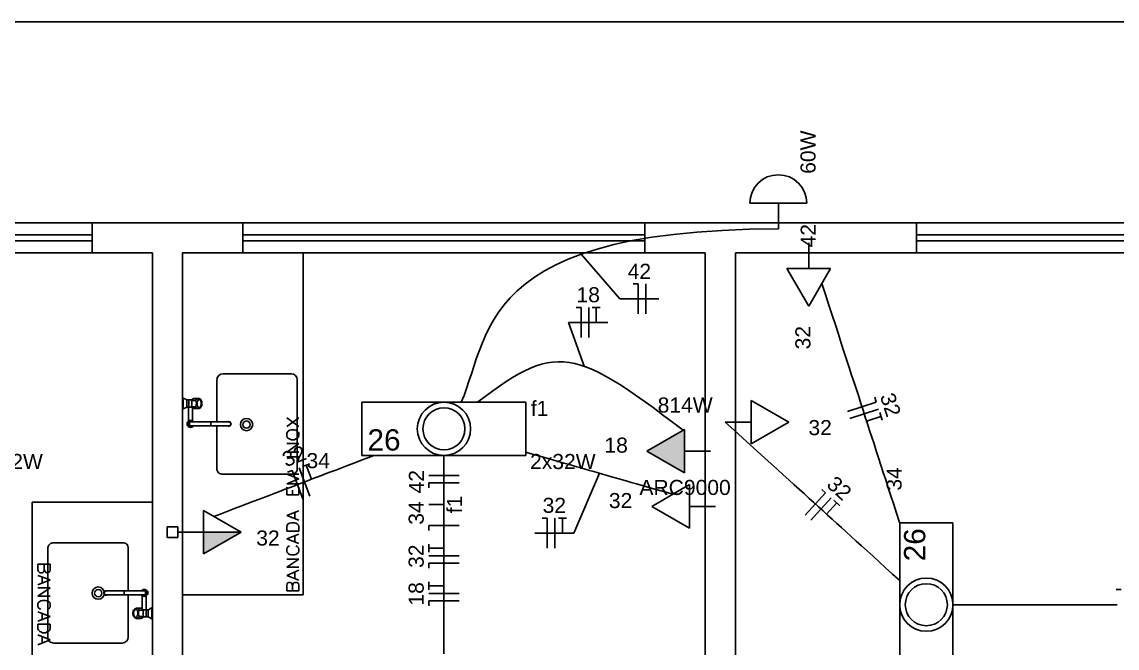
# Model space of a CAD drawing. Header units: millimetres. Extents: x -182 to 147, y -1396 to 58.
# Drawn here: x -114.66 to -103.76, y 46.39 to 52.63 of the extents above; entities that cross this region are included whole.
import ezdxf

# ---------------------------------------------------------------- set-up
doc = ezdxf.new("R2010")
doc.units = ezdxf.units.MM
doc.header["$LTSCALE"] = 10
doc.header["$MEASUREMENT"] = 0
for name, color, linetype in [('Arquitetura', 8, 'Continuous'), ('EL-Condutos', 4, 'Continuous'), ('EL-Fios (Fase 1)', 7, 'Continuous'), ('EL-Fios (Fase 2)', 7, 'Continuous'), ('EL-Fios (Neutro)', 170, 'Continuous'), ('EL-Fios (Retorno)', 10, 'Continuous'), ('EL-Fios (Terra)', 90, 'Continuous'), ('EL-Textos fios', 7, 'Continuous'), ('P-SIMBOL', 170, 'Continuous'), ('Textos', 7, 'Continuous')]:
    doc.layers.add(name, color=color, linetype=linetype)
doc.styles.add('Arial', font='arial.ttf')

msp = doc.modelspace()

# ---------------------------------------------------------------- hatches: boundary and pattern name
at = {"layer": 'P-SIMBOL', "linetype": 'Continuous'}
for points in [[(-108.0675, 48.5708), (-108.4425, 48.3543), (-108.0675, 48.1378)], [(-112.8538, 47.5487), (-112.4788, 47.5487), (-112.8538, 47.3322)]]:
    msp.add_hatch(color=256, dxfattribs=at).paths.add_polyline_path(points)

# ---------------------------------------------------------------- linework, layer by layer
at = {"layer": 'Arquitetura', "linetype": 'Continuous'}
for p, q in [((-87.262, 52.6259), (-180.862, 52.6259)), ((-95.963, 50.6259), (-156.063, 50.6259)), ((-113.963, 50.6259), (-113.963, 50.3269)), ((-112.463, 50.6259), (-112.463, 50.3269)), ((-108.463, 50.6259), (-108.463, 50.3269)), ((-105.762, 50.6259), (-105.762, 50.3269)), ((-113.963, 50.5059), (-117.963, 50.5059)), ((-108.463, 50.5059), (-112.463, 50.5059)), ((-101.762, 50.5059), (-105.762, 50.5059)), ((-113.963, 50.4459), (-117.963, 50.4459)), ((-108.463, 50.4459), (-112.463, 50.4459)), ((-101.762, 50.4459), (-105.762, 50.4459)), ((-113.362, 50.3269), (-118.563, 50.3269)), ((-113.362, 50.3269), (-113.362, 43.3269)), ((-107.862, 50.3269), (-113.063, 50.3269)), ((-113.063, 50.3269), (-113.063, 43.3269)), ((-107.862, 50.3269), (-107.862, 43.3269)), ((-99.963, 50.3269), (-107.563, 50.3269)), ((-107.563, 50.3269), (-107.563, 43.3269))]:
    msp.add_line(p, q, dxfattribs=at)
at = {"layer": 'Arquitetura'}
for p, q in [((-111.862, 46.9259), (-111.862, 50.3269)), ((-112.722, 48.6459), (-112.722, 49.0659)), ((-111.981, 49.1249), (-112.658, 49.1249)), ((-111.922, 48.1859), (-111.922, 49.0659)), ((-113.022, 48.8639), (-113.065, 48.8859)), ((-113.022, 48.8639), (-112.973, 48.8639)), ((-113.022, 48.8639), (-113.022, 48.7939)), ((-112.932, 48.8599), (-112.975, 48.8599)), ((-112.905, 48.8789), (-112.948, 48.8789)), ((-113.022, 48.7939), (-113.065, 48.7719)), ((-113.022, 48.7939), (-113.003, 48.7939)), ((-113.003, 48.7939), (-112.973, 48.7939)), ((-113.003, 48.6539), (-113.003, 48.7939)), ((-112.932, 48.7969), (-112.975, 48.7969)), ((-112.963, 48.6539), (-112.963, 48.7839)), ((-112.905, 48.7789), (-112.948, 48.7789)), ((-112.99, 48.6459), (-112.955, 48.6459)), ((-112.99, 48.6059), (-112.955, 48.6059)), ((-112.955, 48.6459), (-112.613, 48.6459)), ((-112.955, 48.6059), (-112.613, 48.6059)), ((-112.722, 48.1859), (-112.722, 48.6059)), ((-112.613, 48.6459), (-112.603, 48.6459)), ((-112.613, 48.6059), (-112.603, 48.6059)), ((-112.027, 48.5999), (-111.905, 48.6849)), ((-112.027, 48.6849), (-111.905, 48.5999)), ((-112.024, 48.5409), (-112.027, 48.5319)), ((-112.027, 48.5319), (-112.027, 48.5069)), ((-112.027, 48.5069), (-112.024, 48.4939)), ((-112.011, 48.5529), (-112.024, 48.5409)), ((-112.024, 48.4939), (-112.011, 48.4819)), ((-111.998, 48.5619), (-112.011, 48.5529)), ((-111.981, 48.5659), (-111.998, 48.5619)), ((-111.951, 48.5659), (-111.981, 48.5659)), ((-111.935, 48.5619), (-111.951, 48.5659)), ((-111.922, 48.5529), (-111.935, 48.5619)), ((-111.909, 48.5409), (-111.922, 48.5529)), ((-111.922, 48.4819), (-111.909, 48.4939)), ((-111.905, 48.5319), (-111.909, 48.5409)), ((-111.909, 48.4939), (-111.905, 48.5069)), ((-111.905, 48.5069), (-111.905, 48.5319)), ((-112.027, 48.3459), (-111.905, 48.4309)), ((-111.905, 48.4309), (-112.027, 48.4309)), ((-112.011, 48.4819), (-111.998, 48.4769)), ((-111.998, 48.4769), (-111.981, 48.4689)), ((-111.981, 48.4689), (-111.951, 48.4689)), ((-111.951, 48.4689), (-111.935, 48.4769)), ((-111.935, 48.4769), (-111.922, 48.4819)), ((-111.905, 48.3459), (-112.027, 48.3459)), ((-112.027, 48.2989), (-111.905, 48.2989)), ((-111.981, 48.1259), (-112.658, 48.1259)), ((-111.905, 48.0789), (-112.027, 48.1259)), ((-112.027, 48.1259), (-111.905, 48.1259)), ((-112.027, 48.0289), (-111.905, 48.0789)), ((-111.905, 48.0289), (-112.027, 48.0289)), ((-112.027, 47.9189), (-112.027, 47.9949)), ((-111.968, 47.9189), (-111.968, 47.9649)), ((-111.905, 47.9189), (-111.905, 47.9949)), ((-114.56, 45.4459), (-114.56, 47.8459)), ((-113.362, 47.8459), (-114.56, 47.8459)), ((-111.905, 47.9189), (-112.027, 47.9189)), ((-112.027, 47.7149), (-111.905, 47.7619)), ((-111.947, 47.6859), (-111.947, 47.7449)), ((-111.905, 47.6689), (-112.027, 47.7149)), ((-112.024, 47.6179), (-112.011, 47.6309)), ((-112.011, 47.6309), (-111.998, 47.6389)), ((-111.998, 47.6389), (-111.981, 47.6429)), ((-111.981, 47.6429), (-111.951, 47.6429)), ((-111.951, 47.6429), (-111.935, 47.6389)), ((-111.935, 47.6389), (-111.922, 47.6309)), ((-111.922, 47.6309), (-111.909, 47.6179)), ((-112.027, 47.6009), (-112.024, 47.6179)), ((-112.027, 47.5589), (-112.027, 47.6009)), ((-111.905, 47.5589), (-112.027, 47.5589)), ((-112.027, 47.4829), (-111.905, 47.5289)), ((-111.947, 47.4529), (-111.947, 47.5119)), ((-111.909, 47.6179), (-111.905, 47.6009)), ((-111.905, 47.6009), (-111.905, 47.5589)), ((-114.344, 47.4439), (-113.663, 47.4439)), ((-111.905, 47.4359), (-112.027, 47.4829)), ((-112.011, 47.4069), (-112.024, 47.3939)), ((-111.998, 47.4109), (-112.011, 47.4069)), ((-111.922, 47.4069), (-111.935, 47.4109)), ((-111.909, 47.3939), (-111.922, 47.4069)), ((-114.403, 46.5039), (-114.403, 47.3849)), ((-113.604, 46.9639), (-113.604, 47.3849)), ((-112.024, 47.3939), (-112.027, 47.3809)), ((-112.027, 47.3809), (-112.027, 47.3599)), ((-112.027, 47.3599), (-112.024, 47.3469)), ((-112.024, 47.3469), (-112.011, 47.3349)), ((-112.011, 47.3349), (-111.998, 47.3259)), ((-111.998, 47.3259), (-111.981, 47.3219)), ((-111.981, 47.3219), (-111.951, 47.3219)), ((-111.951, 47.3219), (-111.935, 47.3259)), ((-111.935, 47.3259), (-111.922, 47.3349)), ((-111.922, 47.3349), (-111.909, 47.3469)), ((-111.905, 47.3809), (-111.909, 47.3939)), ((-111.909, 47.3469), (-111.905, 47.3599)), ((-111.905, 47.3599), (-111.905, 47.3809)), ((-114.503, 47.1739), (-114.503, 47.2289)), ((-114.503, 47.2289), (-114.38, 47.2289)), ((-114.439, 47.1739), (-114.439, 47.2289)), ((-114.38, 47.2289), (-114.38, 47.1739)), ((-112.027, 47.1989), (-111.905, 47.2799)), ((-111.905, 47.2799), (-112.027, 47.2799)), ((-111.905, 47.1989), (-112.027, 47.1989)), ((-114.498, 47.1569), (-114.503, 47.1739)), ((-114.503, 47.1189), (-114.38, 47.0729)), ((-114.49, 47.1489), (-114.498, 47.1569)), ((-114.482, 47.1449), (-114.49, 47.1489)), ((-114.46, 47.1449), (-114.482, 47.1449)), ((-114.452, 47.1489), (-114.46, 47.1449)), ((-114.46, 47.1019), (-114.46, 47.0429)), ((-114.443, 47.1569), (-114.452, 47.1489)), ((-114.439, 47.1739), (-114.443, 47.1569)), ((-114.431, 47.1569), (-114.439, 47.1739)), ((-114.426, 47.1489), (-114.431, 47.1569)), ((-114.414, 47.1449), (-114.426, 47.1489)), ((-114.401, 47.1449), (-114.414, 47.1449)), ((-114.393, 47.1489), (-114.401, 47.1449)), ((-114.384, 47.1569), (-114.393, 47.1489)), ((-114.38, 47.1739), (-114.384, 47.1569)), ((-112.027, 47.1189), (-111.905, 47.1699)), ((-111.905, 47.0719), (-112.027, 47.1189)), ((-111.947, 47.0889), (-111.947, 47.1479)), ((-114.38, 47.0729), (-114.503, 47.0259)), ((-114.503, 46.9959), (-114.38, 46.9959)), ((-114.38, 46.9959), (-114.503, 46.9119)), ((-112.027, 47.0169), (-112.024, 47.0379)), ((-112.027, 46.9659), (-112.027, 47.0169)), ((-112.024, 47.0379), (-112.015, 47.0429)), ((-112.015, 47.0429), (-112.006, 47.0469)), ((-112.006, 47.0469), (-111.994, 47.0469)), ((-111.994, 47.0469), (-111.981, 47.0429)), ((-111.981, 47.0429), (-111.977, 47.0379)), ((-111.977, 47.0379), (-111.968, 47.0169)), ((-111.968, 47.0169), (-111.964, 47.0379)), ((-111.968, 47.0169), (-111.968, 46.9659)), ((-111.964, 47.0379), (-111.956, 47.0429)), ((-111.956, 47.0429), (-111.947, 47.0469)), ((-111.947, 47.0469), (-111.926, 47.0469)), ((-111.926, 47.0469), (-111.918, 47.0429)), ((-111.918, 47.0429), (-111.909, 47.0379)), ((-111.909, 47.0379), (-111.905, 47.0169)), ((-111.905, 47.0169), (-111.905, 46.9659)), ((-114.503, 46.9119), (-114.38, 46.9119)), ((-114.473, 46.8649), (-114.485, 46.8569)), ((-114.456, 46.8689), (-114.473, 46.8649)), ((-114.426, 46.8689), (-114.456, 46.8689)), ((-114.409, 46.8649), (-114.426, 46.8689)), ((-114.397, 46.8569), (-114.409, 46.8649)), ((-113.472, 46.9639), (-113.814, 46.9639)), ((-113.472, 46.9239), (-113.814, 46.9239)), ((-113.604, 46.5039), (-113.604, 46.9239)), ((-113.437, 46.9639), (-113.472, 46.9639)), ((-113.437, 46.9239), (-113.472, 46.9239)), ((-113.464, 46.9159), (-113.464, 46.7859)), ((-113.424, 46.9159), (-113.424, 46.7759)), ((-111.862, 46.9259), (-113.065, 46.9259)), ((-111.905, 46.9659), (-112.027, 46.9659)), ((-114.498, 46.8479), (-114.503, 46.8359)), ((-114.503, 46.8359), (-114.503, 46.8099)), ((-114.503, 46.8099), (-114.498, 46.7969)), ((-114.503, 46.7549), (-114.38, 46.7089)), ((-114.485, 46.8569), (-114.498, 46.8479)), ((-114.498, 46.7969), (-114.485, 46.7849)), ((-114.485, 46.7849), (-114.473, 46.7809)), ((-114.409, 46.7809), (-114.397, 46.7849)), ((-114.384, 46.8479), (-114.397, 46.8569)), ((-114.397, 46.7849), (-114.384, 46.7969)), ((-114.38, 46.8359), (-114.384, 46.8479)), ((-114.384, 46.7969), (-114.38, 46.8099)), ((-114.38, 46.8099), (-114.38, 46.8359)), ((-113.522, 46.7909), (-113.479, 46.7909)), ((-113.495, 46.7729), (-113.452, 46.7729)), ((-113.424, 46.7759), (-113.454, 46.7759)), ((-113.405, 46.7759), (-113.424, 46.7759)), ((-113.405, 46.7759), (-113.362, 46.7979)), ((-113.405, 46.7059), (-113.405, 46.7759)), ((-114.38, 46.7089), (-114.503, 46.6619)), ((-114.46, 46.7379), (-114.46, 46.6789)), ((-113.522, 46.6909), (-113.479, 46.6909)), ((-113.495, 46.7099), (-113.452, 46.7099)), ((-113.405, 46.7059), (-113.454, 46.7059)), ((-113.405, 46.7059), (-113.362, 46.6839)), ((-114.503, 46.6319), (-114.38, 46.6319)), ((-114.503, 46.5899), (-114.503, 46.6319)), ((-114.498, 46.5729), (-114.503, 46.5899)), ((-114.485, 46.5609), (-114.498, 46.5729)), ((-114.473, 46.5559), (-114.485, 46.5609)), ((-114.456, 46.5479), (-114.473, 46.5559)), ((-114.426, 46.5479), (-114.456, 46.5479)), ((-114.409, 46.5559), (-114.426, 46.5479)), ((-114.397, 46.5609), (-114.409, 46.5559)), ((-114.384, 46.5729), (-114.397, 46.5609)), ((-114.38, 46.5899), (-114.384, 46.5729)), ((-114.38, 46.6319), (-114.38, 46.5899)), ((-114.503, 46.5269), (-114.38, 46.4759)), ((-114.38, 46.4759), (-114.503, 46.4289)), ((-114.46, 46.5049), (-114.46, 46.4459)), ((-114.344, 46.4449), (-113.663, 46.4449))]:
    msp.add_line(p, q, dxfattribs=at)
at = {"layer": 'Arquitetura', "linetype": 'Continuous'}
for points in [[(-112.973, 48.8639), (-112.973, 48.8639), (-112.974, 48.8629), (-112.974, 48.8629), (-112.974, 48.8619), (-112.975, 48.8619)], [(-112.948, 48.8789), (-112.954, 48.8779), (-112.959, 48.8759), (-112.964, 48.8729), (-112.969, 48.8689), (-112.973, 48.8639)], [(-112.904, 48.8789), (-112.91, 48.8779), (-112.916, 48.8759), (-112.922, 48.8729), (-112.927, 48.8679), (-112.931, 48.8619)], [(-112.898, 48.8679), (-112.902, 48.8669), (-112.906, 48.8649), (-112.91, 48.8609), (-112.913, 48.8559), (-112.916, 48.8489), (-112.918, 48.8419), (-112.919, 48.8349), (-112.919, 48.8269), (-112.919, 48.8189), (-112.917, 48.8119), (-112.915, 48.8049), (-112.912, 48.7989), (-112.908, 48.7949), (-112.904, 48.7919), (-112.9, 48.7899), (-112.896, 48.7899), (-112.891, 48.7919), (-112.887, 48.7949), (-112.884, 48.7989), (-112.881, 48.8049), (-112.879, 48.8119), (-112.877, 48.8189), (-112.877, 48.8269), (-112.877, 48.8349), (-112.878, 48.8419), (-112.88, 48.8489), (-112.882, 48.8559), (-112.885, 48.8609), (-112.889, 48.8649), (-112.893, 48.8669), (-112.898, 48.8679)], [(-112.904, 48.7789), (-112.898, 48.7799), (-112.892, 48.7829), (-112.886, 48.7869), (-112.881, 48.7919), (-112.877, 48.7989), (-112.873, 48.8069), (-112.871, 48.8149), (-112.87, 48.8239), (-112.87, 48.8329), (-112.871, 48.8419), (-112.873, 48.8509), (-112.877, 48.8579), (-112.881, 48.8649), (-112.886, 48.8709), (-112.892, 48.8749), (-112.898, 48.8779), (-112.904, 48.8789)], [(-112.975, 48.7959), (-112.974, 48.7949), (-112.974, 48.7949), (-112.974, 48.7949), (-112.973, 48.7939), (-112.973, 48.7939)], [(-112.973, 48.7939), (-112.971, 48.7909), (-112.969, 48.7889), (-112.967, 48.7869), (-112.965, 48.7849), (-112.963, 48.7839)], [(-112.963, 48.7839), (-112.96, 48.7819), (-112.957, 48.7809), (-112.954, 48.7799), (-112.951, 48.7789), (-112.948, 48.7789)], [(-112.931, 48.7949), (-112.927, 48.7899), (-112.922, 48.7849), (-112.917, 48.7819), (-112.911, 48.7789), (-112.905, 48.7789)], [(-113.523, 46.7909), (-113.529, 46.7899), (-113.535, 46.7869), (-113.541, 46.7829), (-113.546, 46.7779), (-113.55, 46.7709), (-113.554, 46.7629), (-113.556, 46.7549), (-113.557, 46.7459), (-113.557, 46.7369), (-113.556, 46.7279), (-113.554, 46.7189), (-113.55, 46.7119), (-113.546, 46.7049), (-113.541, 46.6989), (-113.535, 46.6949), (-113.529, 46.6919), (-113.523, 46.6909)], [(-113.529, 46.7019), (-113.525, 46.7029), (-113.521, 46.7049), (-113.517, 46.7089), (-113.514, 46.7139), (-113.511, 46.7209), (-113.509, 46.7279), (-113.508, 46.7349), (-113.508, 46.7429), (-113.508, 46.7509), (-113.51, 46.7579), (-113.512, 46.7649), (-113.515, 46.7709), (-113.519, 46.7749), (-113.523, 46.7779), (-113.527, 46.7799), (-113.531, 46.7799), (-113.536, 46.7779), (-113.54, 46.7749), (-113.543, 46.7709), (-113.546, 46.7649), (-113.548, 46.7579), (-113.55, 46.7509), (-113.55, 46.7429), (-113.55, 46.7349), (-113.549, 46.7279), (-113.547, 46.7209), (-113.545, 46.7139), (-113.542, 46.7089), (-113.538, 46.7049), (-113.534, 46.7029), (-113.529, 46.7019)], [(-113.496, 46.7739), (-113.5, 46.7799), (-113.505, 46.7849), (-113.51, 46.7879), (-113.516, 46.7909), (-113.522, 46.7909)], [(-113.464, 46.7859), (-113.467, 46.7879), (-113.47, 46.7889), (-113.473, 46.7899), (-113.476, 46.7909), (-113.479, 46.7909)], [(-113.454, 46.7759), (-113.456, 46.7789), (-113.458, 46.7809), (-113.46, 46.7829), (-113.462, 46.7849), (-113.464, 46.7859)], [(-113.452, 46.7739), (-113.453, 46.7739), (-113.453, 46.7749), (-113.453, 46.7749), (-113.454, 46.7759), (-113.454, 46.7759)], [(-113.523, 46.6909), (-113.517, 46.6919), (-113.511, 46.6939), (-113.505, 46.6969), (-113.5, 46.7019), (-113.496, 46.7079)], [(-113.479, 46.6909), (-113.473, 46.6919), (-113.468, 46.6939), (-113.463, 46.6969), (-113.458, 46.7009), (-113.454, 46.7059)], [(-113.454, 46.7059), (-113.454, 46.7059), (-113.453, 46.7069), (-113.453, 46.7069), (-113.453, 46.7079), (-113.452, 46.7079)]]:
    msp.add_lwpolyline(points, dxfattribs=at)
at = {"layer": 'Arquitetura'}
for centre, radius, start, end in [((-112.66, 49.0639), 0.0615, 88.1044, 177.946), ((-111.983, 49.0639), 0.0615, 2.06244, 87.9376), ((-113.615, 48.8289), 0.5572, 354.375, 5.62477), ((-113.164, 48.8289), 0.1631, 347.538, 12.4618), ((-113.081, 48.8289), 0.1097, 344.314, 15.6861), ((-112.971, 48.8589), 0.004, 148.433, 195.686), ((-112.928, 48.8599), 0.004, 147.844, 206.025), ((-112.992, 48.8289), 0.067, 333.975, 26.0251), ((-112.971, 48.7979), 0.004, 164.314, 211.567), ((-112.928, 48.7979), 0.004, 153.975, 212.156), ((-112.983, 48.6259), 0.0345, 125.419, 234.581), ((-112.983, 48.6259), 0.0253, 52.2518, 307.748), ((-112.983, 48.6259), 0.0345, 54.5813, 125.419), ((-112.948, 48.6259), 0.0466, 154.556, 205.444), ((-112.983, 48.6259), 0.0345, 35.4187, 54.5813), ((-112.983, 48.6259), 0.0345, 305.419, 324.581), ((-112.736, 48.6259), 0.0466, 154.556, 205.444), ((-112.603, 48.6259), 0.0223, 243.721, 116.279), ((-112.603, 48.6259), 0.02, 270, 90), ((-112.427, 48.6189), 0.0614, 90, 180), ((-112.427, 48.6189), 0.0614, 180, 270), ((-112.427, 48.6189), 0.036, 90, 180), ((-112.427, 48.6189), 0.036, 180, 270), ((-112.427, 48.6189), 0.0614, 0, 90), ((-112.427, 48.6189), 0.036, 0, 90), ((-112.427, 48.6189), 0.036, 270, 0), ((-112.427, 48.6189), 0.0614, 270, 0), ((-112.983, 48.6259), 0.0345, 234.581, 305.419), ((-112.667, 48.1809), 0.0554, 175.328, 278.622), ((-111.976, 48.1809), 0.0547, 264.972, 5.02759), ((-114.346, 47.3859), 0.0578, 88.5161, 181.484), ((-113.658, 47.3889), 0.0547, 354.972, 95.0276), ((-113.902, 46.9419), 0.0614, 90, 180), ((-113.902, 46.9419), 0.036, 90, 180), ((-113.902, 46.9419), 0.0614, 0, 90), ((-113.902, 46.9419), 0.036, 0, 90), ((-113.444, 46.9439), 0.0345, 125.419, 144.581), ((-113.444, 46.9439), 0.0345, 54.5813, 125.419), ((-113.444, 46.9439), 0.0253, 232.252, 127.748), ((-113.444, 46.9439), 0.0345, 305.419, 54.5813), ((-113.902, 46.9419), 0.0614, 180, 270), ((-113.902, 46.9419), 0.036, 180, 270), ((-113.902, 46.9419), 0.036, 270, 0), ((-113.902, 46.9419), 0.0614, 270, 0), ((-113.824, 46.9439), 0.0223, 63.7208, 296.279), ((-113.824, 46.9439), 0.02, 90, 270), ((-113.691, 46.9439), 0.0466, 334.556, 25.4445), ((-113.444, 46.9439), 0.0345, 215.419, 234.581), ((-113.444, 46.9439), 0.0345, 234.581, 305.419), ((-113.479, 46.9439), 0.0466, 334.556, 25.4445), ((-113.435, 46.7409), 0.067, 153.975, 206.025), ((-113.499, 46.7719), 0.004, 333.975, 32.1559), ((-113.346, 46.7409), 0.1097, 164.314, 195.686), ((-113.456, 46.7719), 0.004, 344.314, 31.5675), ((-113.263, 46.7409), 0.1631, 167.538, 192.462), ((-112.812, 46.7409), 0.5572, 174.375, 185.625), ((-113.499, 46.7099), 0.004, 327.844, 26.0251), ((-113.456, 46.7109), 0.004, 328.433, 15.6861), ((-114.346, 46.5029), 0.0578, 178.516, 271.484), ((-113.665, 46.5059), 0.0614, 270, 0)]:
    msp.add_arc(centre, radius, start, end, dxfattribs=at)
at = {"layer": 'EL-Condutos', "linetype": 'Continuous'}
for points in [[(-107.1352, 50.5655), (-107.4254, 50.562), (-107.6954, 50.5517), (-107.9461, 50.5349), (-108.1782, 50.5121), (-108.3926, 50.4834), (-108.5899, 50.4493), (-108.7711, 50.41), (-108.9369, 50.3659), (-109.088, 50.3174), (-109.2253, 50.2646), (-109.3497, 50.2081), (-109.4617, 50.148), (-109.5624, 50.0848), (-109.6524, 50.0188), (-109.7325, 49.9502), (-109.8036, 49.8794), (-109.8664, 49.8068), (-109.9217, 49.7326), (-109.9703, 49.6573), (-110.013, 49.581), (-110.0506, 49.5042), (-110.0839, 49.4273), (-110.1137, 49.3504), (-110.1408, 49.2739), (-110.1659, 49.1982), (-110.1898, 49.1237), (-110.2134, 49.0505), (-110.2375, 48.9791), (-110.2627, 48.9098), (-110.29, 48.8428)], [(-106.702, 50.0225), (-106.6661, 49.912), (-106.6318, 49.8067), (-106.5992, 49.7062), (-106.568, 49.6103), (-106.5382, 49.5185), (-106.5096, 49.4306), (-106.4822, 49.3463), (-106.4558, 49.2652), (-106.4304, 49.187), (-106.4058, 49.1114), (-106.382, 49.038), (-106.3587, 48.9666), (-106.336, 48.8968), (-106.3138, 48.8283), (-106.2918, 48.7608), (-106.2701, 48.6939), (-106.2484, 48.6273), (-106.2268, 48.5608), (-106.2051, 48.4939), (-106.1831, 48.4264), (-106.1608, 48.3579), (-106.1382, 48.2881), (-106.115, 48.2167), (-106.0911, 48.1434), (-106.0666, 48.0679), (-106.0411, 47.9897), (-106.0148, 47.9086), (-105.9874, 47.8244), (-105.9588, 47.7365), (-105.929, 47.6448)], [(-110.1273, 48.8409), (-110.0511, 48.8989), (-109.9785, 48.9524), (-109.9093, 49.0016), (-109.8431, 49.0463), (-109.7795, 49.0866), (-109.7184, 49.1224), (-109.6592, 49.1536), (-109.6017, 49.1804), (-109.5455, 49.2025), (-109.4904, 49.2201), (-109.4359, 49.233), (-109.3818, 49.2413), (-109.3276, 49.2448), (-109.2731, 49.2437), (-109.218, 49.2379), (-109.1618, 49.2272), (-109.1043, 49.2118), (-109.0451, 49.1915), (-108.9839, 49.1664), (-108.9203, 49.1364), (-108.8541, 49.1015), (-108.7848, 49.0617), (-108.7122, 49.0169), (-108.6359, 48.9671), (-108.5555, 48.9123), (-108.4708, 48.8524), (-108.3814, 48.7875), (-108.287, 48.7174), (-108.1871, 48.6423), (-108.0816, 48.5619)], [(-105.9268, 47.0663), (-105.9992, 47.132), (-106.0676, 47.1941), (-106.1322, 47.2528), (-106.1934, 47.3083), (-106.2516, 47.3611), (-106.3069, 47.4114), (-106.3599, 47.4595), (-106.4108, 47.5057), (-106.4599, 47.5503), (-106.5075, 47.5936), (-106.5541, 47.6358), (-106.5998, 47.6774), (-106.6451, 47.7186), (-106.6903, 47.7596), (-106.7357, 47.8008), (-106.7816, 47.8425), (-106.8284, 47.8849), (-106.8763, 47.9285), (-106.9257, 47.9734), (-106.977, 48.0199), (-107.0305, 48.0685), (-107.0864, 48.1192), (-107.1452, 48.1726), (-107.2071, 48.2288), (-107.2724, 48.2882), (-107.3416, 48.351), (-107.4149, 48.4176), (-107.4927, 48.4882), (-107.5752, 48.5631), (-107.6629, 48.6427)], [(-112.7519, 47.7052), (-112.6805, 47.7324), (-112.612, 47.7585), (-112.5464, 47.7835), (-112.4834, 47.8075), (-112.4229, 47.8305), (-112.3646, 47.8527), (-112.3084, 47.8741), (-112.254, 47.8948), (-112.2014, 47.9148), (-112.1503, 47.9343), (-112.1005, 47.9533), (-112.0518, 47.9718), (-112.0041, 47.9899), (-111.9572, 48.0078), (-111.9109, 48.0254), (-111.8649, 48.0429), (-111.8192, 48.0603), (-111.7735, 48.0777), (-111.7276, 48.0952), (-111.6814, 48.1128), (-111.6347, 48.1306), (-111.5872, 48.1486), (-111.5389, 48.167), (-111.4894, 48.1859), (-111.4387, 48.2052), (-111.3865, 48.225), (-111.3327, 48.2455), (-111.277, 48.2667), (-111.2194, 48.2887), (-111.1595, 48.3115)], [(-110.4625, 48.3112), (-110.4625, 48.1747), (-110.4624, 48.046), (-110.4624, 47.9245), (-110.4624, 47.8096), (-110.4624, 47.7009), (-110.4624, 47.5977), (-110.4624, 47.4995), (-110.4624, 47.4057), (-110.4624, 47.3158), (-110.4624, 47.2292), (-110.4624, 47.1454), (-110.4624, 47.0638), (-110.4624, 46.9839), (-110.4624, 46.9051), (-110.4624, 46.8268), (-110.4624, 46.7486), (-110.4624, 46.6697), (-110.4624, 46.5898), (-110.4624, 46.5082), (-110.4624, 46.4244), (-110.4624, 46.3378)], [(-109.6467, 48.3437), (-109.5952, 48.3289), (-109.5452, 48.3146), (-109.4966, 48.3008), (-109.4493, 48.2873), (-109.4032, 48.2741), (-109.358, 48.2612), (-109.3137, 48.2485), (-109.2701, 48.236), (-109.227, 48.2237), (-109.1843, 48.2115), (-109.1419, 48.1994), (-109.0996, 48.1873), (-109.0572, 48.1752), (-109.0147, 48.1631), (-108.9718, 48.1508), (-108.9284, 48.1384), (-108.8844, 48.1258), (-108.8396, 48.113), (-108.7938, 48.0999), (-108.747, 48.0866), (-108.699, 48.0728), (-108.6496, 48.0587), (-108.5987, 48.0442), (-108.5461, 48.0291), (-108.4917, 48.0136), (-108.4353, 47.9974), (-108.3768, 47.9807), (-108.3161, 47.9634), (-108.2529, 47.9453), (-108.1872, 47.9265)], [(-103.763, 46.8268), (-103.8488, 46.8268), (-103.9352, 46.8268), (-104.0229, 46.8268), (-104.1125, 46.8268), (-104.2045, 46.8268), (-104.2996, 46.8268), (-104.3984, 46.8268), (-104.5016, 46.8268), (-104.6098, 46.8268), (-104.7235, 46.8268), (-104.8434, 46.8268), (-104.9702, 46.8268), (-105.1044, 46.8268), (-105.2466, 46.8268), (-105.3976, 46.8268)]]:
    msp.add_lwpolyline(points, dxfattribs=at)
at = {"layer": 'EL-Fios (Fase 1)'}
for p, q in [((-109.0224, 49.4845), (-109.0224, 49.7845)), ((-106.423, 48.679), (-106.1377, 48.7718)), ((-111.7969, 47.9083), (-111.9036, 48.1887)), ((-106.8118, 47.6673), (-106.6101, 47.8894)), ((-109.3594, 47.3888), (-109.3594, 47.6888)), ((-110.3124, 47.3143), (-110.6124, 47.3143)), ((-110.3124, 46.9393), (-110.6124, 46.9393))]:
    msp.add_line(p, q, dxfattribs=at)
at = {"layer": 'EL-Fios (Fase 2)'}
for p, q in [((-108.4553, 49.7197), (-108.4553, 50.0197)), ((-110.3124, 48.1133), (-110.6124, 48.1133))]:
    msp.add_line(p, q, dxfattribs=at)
at = {"layer": 'EL-Fios (Neutro)'}
for p, q in [((-108.5803, 50.0197), (-108.5303, 50.0197)), ((-108.5303, 49.7197), (-108.5303, 50.0197)), ((-109.1474, 49.7845), (-109.0974, 49.7845)), ((-109.0974, 49.4845), (-109.0974, 49.7845)), ((-106.4462, 48.7504), (-106.1609, 48.8431)), ((-106.1763, 48.8907), (-106.1609, 48.8431)), ((-112.0204, 48.1442), (-111.9737, 48.162)), ((-111.867, 47.8817), (-111.9737, 48.162)), ((-110.3124, 48.0383), (-110.6124, 48.0383)), ((-110.6124, 47.9883), (-110.6124, 48.0383)), ((-106.7027, 47.9734), (-106.6657, 47.9398)), ((-106.8673, 47.7177), (-106.6657, 47.9398)), ((-109.4844, 47.6888), (-109.4344, 47.6888)), ((-109.4344, 47.3888), (-109.4344, 47.6888)), ((-110.3124, 47.6143), (-110.6124, 47.6143)), ((-110.6124, 47.5643), (-110.6124, 47.6143)), ((-110.3124, 47.2393), (-110.6124, 47.2393)), ((-110.6124, 47.1893), (-110.6124, 47.2393)), ((-103.7755, 46.9768), (-103.7255, 46.9768)), ((-110.3124, 46.8643), (-110.6124, 46.8643)), ((-110.6124, 46.8143), (-110.6124, 46.8643))]:
    msp.add_line(p, q, dxfattribs=at)
at = {"layer": 'EL-Fios (Retorno)'}
msp.add_line((-110.4624, 47.8243), (-110.6124, 47.8243), dxfattribs=at)
at = {"layer": 'EL-Fios (Terra)'}
for p, q in [((-108.9874, 49.7845), (-108.9074, 49.7845)), ((-108.9474, 49.6345), (-108.9474, 49.7845)), ((-106.1269, 48.7385), (-106.1021, 48.6624)), ((-106.2571, 48.6541), (-106.1145, 48.7005)), ((-111.8709, 48.2012), (-111.7961, 48.2296)), ((-111.7801, 48.0752), (-111.8335, 48.2154)), ((-106.6555, 47.7279), (-106.5546, 47.839)), ((-106.5842, 47.8659), (-106.525, 47.8121)), ((-109.3244, 47.6888), (-109.2444, 47.6888)), ((-109.2844, 47.5388), (-109.2844, 47.6888)), ((-110.6124, 47.3493), (-110.6124, 47.4293)), ((-110.4624, 47.3893), (-110.6124, 47.3893)), ((-110.6124, 46.9743), (-110.6124, 47.0543)), ((-110.4624, 47.0143), (-110.6124, 47.0143))]:
    msp.add_line(p, q, dxfattribs=at)
at = {"layer": 'EL-Textos fios'}
for p, q in [((-109.0974, 50.314), (-108.7115, 49.8697)), ((-108.7115, 49.8697), (-108.3241, 49.8697)), ((-109.0658, 49.1991), (-109.2224, 49.6345)), ((-109.2224, 49.6345), (-108.8324, 49.6345)), ((-108.9163, 48.1349), (-109.1694, 47.5388)), ((-109.5594, 47.5388), (-109.1694, 47.5388))]:
    msp.add_line(p, q, dxfattribs=at)
at = {"layer": 'P-SIMBOL'}
for p, q in [((-107.4177, 50.8224), (-106.8527, 50.8224)), ((-107.1352, 50.8224), (-107.1352, 50.5655)), ((-106.8335, 50.1709), (-106.8335, 50.4269)), ((-106.8335, 49.7959), (-107.05, 50.1709)), ((-107.05, 50.1709), (-106.617, 50.1709)), ((-106.617, 50.1709), (-106.8335, 49.7959)), ((-111.2785, 48.8417), (-109.6465, 48.8417)), ((-111.2785, 48.8417), (-111.2785, 48.3117)), ((-109.6465, 48.8417), (-109.6465, 48.3117)), ((-107.4069, 48.8592), (-107.0319, 48.6427)), ((-107.4069, 48.4262), (-107.4069, 48.8592)), ((-107.4069, 48.6427), (-107.6629, 48.6427)), ((-107.0319, 48.6427), (-107.4069, 48.4262)), ((-108.4425, 48.3543), (-108.0675, 48.5708)), ((-108.0675, 48.5708), (-108.0675, 48.1378)), ((-111.2785, 48.3117), (-109.6465, 48.3117)), ((-108.0675, 48.1378), (-108.4425, 48.3543)), ((-108.0675, 48.3543), (-107.8114, 48.3543)), ((-108.3929, 47.8049), (-108.0179, 48.0214)), ((-108.0179, 48.0214), (-108.0179, 47.5884)), ((-112.8538, 47.7652), (-112.4788, 47.5487)), ((-112.8538, 47.3322), (-112.8538, 47.7652)), ((-108.0179, 47.5884), (-108.3929, 47.8049)), ((-108.0179, 47.8049), (-107.7619, 47.8049)), ((-105.3981, 47.6428), (-105.9281, 47.6428)), ((-105.9281, 47.6428), (-105.9281, 46.0107)), ((-105.3981, 47.6428), (-105.3981, 46.0107)), ((-113.2159, 47.4957), (-113.2159, 47.6018)), ((-113.2159, 47.6018), (-113.1098, 47.6018)), ((-113.1098, 47.6018), (-113.1098, 47.4957)), ((-112.8538, 47.5487), (-113.1098, 47.5487)), ((-112.4788, 47.5487), (-112.8538, 47.5487)), ((-112.4788, 47.5487), (-112.8538, 47.3322)), ((-113.1098, 47.4957), (-113.2159, 47.4957))]:
    msp.add_line(p, q, dxfattribs=at)
for centre, radius in [((-110.4625, 48.5767), 0.265), ((-110.4625, 48.5767), 0.2092), ((-105.6631, 46.8267), 0.265), ((-105.6631, 46.8267), 0.2092)]:
    msp.add_circle(centre, radius, dxfattribs=at)
msp.add_arc((-107.1352, 50.8224), 0.2825, 0, 180, dxfattribs=at)

# ---------------------------------------------------------------- texts
at = {"layer": 'EL-Textos fios', "char_height": 0.15, "width": 0.36, "attachment_point": 8, "line_spacing_factor": 0.6, "style": 'Arial'}
for s, insert in [('42', (-108.5178, 50.0692)), ('18', (-109.0274, 49.834)), ('32', (-109.3644, 47.7383))]:
    msp.add_mtext(s, dxfattribs=dict(at, insert=insert))
for s, insert, rotation in [('32', (-106.0921, 48.7919), 288.00869), ('32', (-111.9259, 48.2332), 20.8442), ('42', (-110.6619, 48.0508), 90.00021), ('32', (-106.5806, 47.9294), 317.75666), ('34', (-110.6619, 47.7388), 90.00021), ('f1', (-110.2824, 47.8243), 90.00021), ('32', (-110.6619, 47.3093), 90.00021), ('18', (-110.6619, 46.9343), 90.00021)]:
    msp.add_mtext(s, dxfattribs=dict(at, insert=insert, rotation=rotation))
at = {"layer": 'P-SIMBOL', "insert": (-111.2235, 48.3576), "char_height": 0.2118, "width": 0.50832, "attachment_point": 7, "line_spacing_factor": 0.6, "style": 'Arial'}
msp.add_mtext('26', dxfattribs=at)
at = {"layer": 'P-SIMBOL', "insert": (-105.6704, 47.5877), "char_height": 0.2118, "width": 0.50832, "attachment_point": 9, "rotation": 90.00021, "line_spacing_factor": 0.6, "style": 'Arial'}
msp.add_mtext('26', dxfattribs=at)
at = {"layer": 'Textos', "char_height": 0.15, "rotation": 90.00021, "line_spacing_factor": 0.6, "style": 'Arial'}
for s, insert, width, attachment_point in [('60W', (-106.7631, 51.3296), 0.54, 8), ('42', (-106.7632, 50.4985), 0.36, 8), ('32', (-106.8142, 49.4836), 0.36, 8), ('34', (-105.9068, 48.1947), 0.36, 9)]:
    msp.add_mtext(s, dxfattribs=dict(at, insert=insert, width=width, attachment_point=attachment_point))
at = {"layer": 'Textos', "char_height": 0.15, "line_spacing_factor": 0.6, "style": 'Arial'}
for s, insert, width, attachment_point in [('f1', (-109.5983, 48.7046), 0.36, 7), ('814W', (-108.0625, 48.7367), 0.72, 8), ('32', (-106.7195, 48.512), 0.36, 8), ('18', (-108.7492, 48.3374), 0.36, 8), ('2x32W', (-115.1056, 48.1744), 0.9, 7), ('34', (-111.8304, 48.183), 0.36, 7), ('2x32W', (-109.6056, 48.1744), 0.9, 7), ('ARC9000', (-108.0634, 47.9164), 1.26, 8), ('32', (-108.7052, 47.7857), 0.36, 8), ('32', (-112.2137, 47.4133), 0.36, 8)]:
    msp.add_mtext(s, dxfattribs=dict(at, insert=insert, width=width, attachment_point=attachment_point))

doc.saveas('drawing.dxf')
